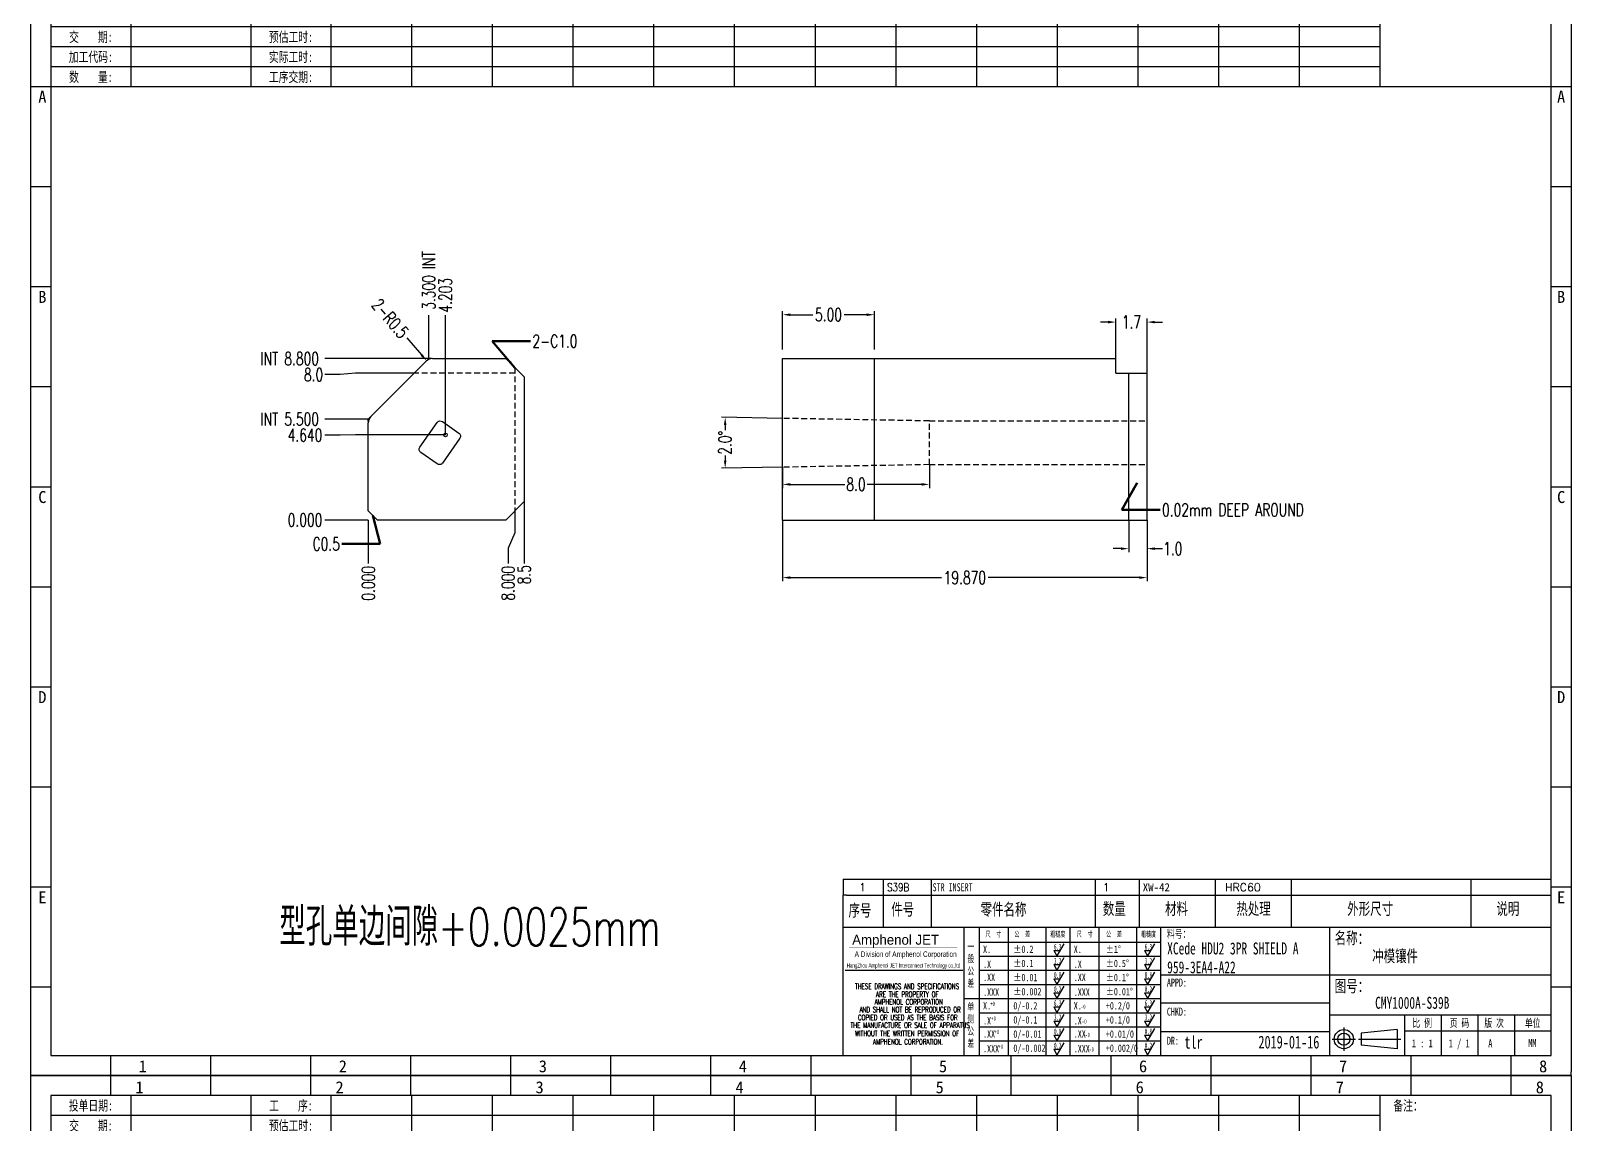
# Model space of a CAD drawing. Header units: millimetres. Extents: x -2852 to 5627, y -2271 to 1849.
# Drawn here: x -153.8 to -69.8, y -188.9 to -129.3 of the extents above; entities that cross this region are included whole.
import ezdxf
from ezdxf.enums import TextEntityAlignment as Align

# ---------------------------------------------------------------- set-up
doc = ezdxf.new("R2010")
doc.units = ezdxf.units.MM
doc.header["$PDSIZE"] = 3
doc.linetypes.add('DASHED2', pattern=[9.525, 6.35, -3.175])
for name, color, linetype in [('1', 7, 'Continuous'), ('11', 4, 'DASHED2'), ('41', 1, 'Continuous'), ('PUNCH', 1, 'Continuous')]:
    doc.layers.add(name, color=color, linetype=linetype)
doc.styles.add('CH', font='仿宋_GB2312_0.ttf')
doc.styles.add('jet01', font='simplex.shx', dxfattribs={"width": 0.7, "bigfont": 'hztxt.shx'})
doc.styles.add('jet02', font='simplex.shx', dxfattribs={"width": 0.7})
doc.styles.add('SIMPLEX', font='SIMPLEX')
doc.styles.get("Standard").update_dxf_attribs({"font": '仿宋_GB2312_0.ttf', "width": 0.7})
doc.styles.add('TEXTSTYLE_1', font='TRIUMB.TTF')
doc.styles.add('TEXTSTYLE_2', font='TRIUM.TTF')
doc.styles.add('tk', font='', dxfattribs={"width": 0.7})
doc.styles.add('tk 2', font='仿宋_GB2312_0.ttf', dxfattribs={"width": 0.65})
doc.styles.add('tk 4', font='simplex.shx', dxfattribs={"width": 0.65, "bigfont": 'bigfont.shx'})
doc.styles.get('tk').set_extended_font_data('NSimSun')
doc.dimstyles.new('jet02', dxfattribs={"dimtxt": 3.5, "dimasz": 2.1, "dimexe": 1, "dimexo": 0, "dimgap": 0.5, "dimtad": 0, "dimtoh": 1, "dimdec": 3, "dimzin": 9, "dimdsep": 46, "dimtxsty": 'jet02', "dimcen": 0, "dimclrt": 256, "dimazin": 2, "dimtfac": 1, "dimtdec": 3, "dimtofl": 0, "dimtmove": 0, "dimatfit": 1, "dimfxl": 0, "dimarcsym": 0})

# ---------------------------------------------------------------- blocks, each defined once
blk = doc.blocks.new('*D145')
at = {"layer": '41', "ltscale": 0.05}
for p, q in [((802.454, -2599.114), (802.454, -2597.023)), ((802.874, -2597.223), (804.107, -2597.223)), ((807.034, -2597.223), (805.801, -2597.223)), ((807.454, -2599.114), (807.454, -2597.023))]:
    blk.add_line(p, q, dxfattribs=at)
for points in [[(802.874, -2597.153), (802.874, -2597.293), (802.454, -2597.223)], [(807.034, -2597.153), (807.034, -2597.293), (807.454, -2597.223)]]:
    blk.add_solid(points, dxfattribs=at)
at = {"layer": 'Defpoints', "color": 0, "ltscale": 0.05}
for p in [(807.454, -2597.223), (802.454, -2599.114), (807.454, -2599.114)]:
    blk.add_point(p, dxfattribs=at)
at = {"layer": '41', "ltscale": 0.05, "insert": (804.954, -2597.223), "char_height": 0.7, "attachment_point": 5, "style": 'jet02'}
blk.add_mtext('5.00', dxfattribs=at)
blk = doc.blocks.new('A3-N')
at = {"layer": '1', "color": 1}
for p, q in [((0, 0), (0, 296.73)), ((0, 296.73), (420, 296.73)), ((21.82, 291.27), (21.82, 296.73)), ((49.09, 291.27), (49.09, 296.73)), ((76.36, 291.27), (76.36, 296.73)), ((103.64, 291.27), (103.64, 296.73)), ((103.64, 291.27), (103.64, 296.73)), ((103.64, 291.27), (103.64, 296.73)), ((130.91, 291.27), (130.91, 296.73)), ((158.18, 291.27), (158.18, 296.73)), ((185.45, 291.27), (185.45, 296.73)), ((212.73, 291.27), (212.73, 296.73)), ((240, 291.27), (240, 296.73)), ((267.27, 291.27), (267.27, 296.73)), ((294.55, 291.27), (294.55, 296.73)), ((321.82, 291.27), (321.82, 296.73)), ((349.09, 291.27), (349.09, 296.73)), ((376.36, 291.27), (376.36, 296.73)), ((403.64, 291.27), (403.64, 296.73)), ((420, 296.73), (420, 1)), ((5.45, 269.45), (0, 269.45)), ((420, 269.45), (414.55, 269.45)), ((5.45, 242.18), (0, 242.18)), ((420, 242.18), (414.55, 242.18)), ((5.45, 214.91), (0, 214.91)), ((420, 214.91), (414.55, 214.91)), ((5.45, 187.64), (0, 187.64)), ((420, 187.64), (414.55, 187.64)), ((5.45, 160.36), (0, 160.36)), ((420, 160.36), (414.55, 160.36)), ((5.45, 133.09), (0, 133.09)), ((420, 133.09), (414.55, 133.09)), ((5.45, 105.82), (0, 105.82)), ((420, 105.82), (414.55, 105.82)), ((5.45, 78.55), (0, 78.55)), ((420, 78.55), (414.55, 78.55)), ((5.45, 51.27), (0, 51.27)), ((420, 51.27), (414.55, 51.27)), ((222.45, 49.09), (221.45, 49.09)), ((221.45, 49.09), (221.45, 40.36)), ((222.45, 49.09), (414.55, 49.09)), ((232.36, 49.09), (232.36, 40.36)), ((245.45, 49.09), (245.45, 40.36)), ((290.18, 49.09), (290.18, 40.36)), ((302.18, 49.09), (302.18, 40.36)), ((322.91, 49.09), (322.91, 40.36)), ((343.64, 49.09), (343.64, 40.36)), ((392.73, 40.36), (392.73, 49.09)), ((258.55, 40.36), (258.55, 5.44)), ((266.45, 40.36), (266.45, 5.44)), ((276.78, 40.36), (276.78, 5.45)), ((291.18, 40.36), (291.18, 5.45)), ((301.51, 40.37), (301.51, 5.46)), ((308.01, 40.36), (308.01, 5.45)), ((354.09, 40.36), (354.09, 5.45)), ((308.01, 32.39), (258.55, 32.39)), ((308.01, 28.54), (258.55, 28.54)), ((414.55, 27.27), (308.01, 27.27)), ((5.45, 24), (0, 24)), ((308.01, 24.69), (258.55, 24.69)), ((420, 24), (414.55, 24)), ((308.01, 16.99), (258.55, 16.99)), ((354.09, 19.63), (308.01, 19.63)), ((308.01, 13.14), (258.55, 13.14)), ((414.55, 16.36), (354.09, 16.36)), ((374.55, 16.36), (374.55, 5.45)), ((384.55, 16.36), (384.55, 5.45)), ((394.55, 16.36), (394.55, 5.45)), ((404.55, 16.36), (404.55, 5.45)), ((308.01, 9.29), (258.55, 9.29)), ((308.01, 11.99), (354.09, 11.99)), ((372.51, 12.49), (362.69, 11.5)), ((362.69, 11.5), (362.69, 8.23)), ((372.51, 12.49), (372.51, 7.25)), ((414.55, 12), (374.55, 12)), ((21.82, 0), (21.82, 5.45)), ((49.09, 0), (49.09, 5.45)), ((76.36, 0), (76.36, 5.45)), ((103.64, 0), (103.64, 5.45)), ((130.91, 0), (130.91, 5.45)), ((158.18, 0), (158.18, 5.45)), ((185.45, 0), (185.45, 5.45)), ((212.73, 0), (212.73, 5.45)), ((240, 0), (240, 5.45)), ((267.27, 0), (267.27, 5.45)), ((294.55, 0), (294.55, 5.45)), ((321.82, 0), (321.82, 5.45)), ((349.09, 0), (349.09, 5.45)), ((372.51, 7.25), (362.69, 8.23)), ((376.36, 0), (376.36, 5.45)), ((403.64, 0), (403.64, 5.45)), ((1, 0), (0, 0)), ((420, 0), (1, 0)), ((420, 0), (420, 1))]:
    blk.add_line(p, q, dxfattribs=at)
at = {"layer": '1'}
for p, q in [((414.55, 278.18), (414.55, 284.73)), ((221.45, 40.36), (221.45, 5.45)), ((221.45, 40.36), (414.55, 40.36)), ((221.45, 40.36), (414.55, 40.36)), ((254.41, 40.36), (254.41, 5.45)), ((283.28, 40.36), (283.28, 5.45)), ((308.01, 36.24), (258.55, 36.24)), ((222.08, 28.67), (254.12, 28.67)), ((308.01, 20.84), (254.41, 20.84))]:
    blk.add_line(p, q, dxfattribs=at)
at = {"layer": '1', "color": 1, "ltscale": 0.05}
for p, q in [((278.93, 34.04), (279.79, 32.56)), ((278.93, 34.04), (280.65, 34.04)), ((281.68, 35.84), (279.79, 32.56)), ((303.66, 34.05), (304.52, 32.56)), ((303.66, 34.05), (305.38, 34.05)), ((306.41, 35.84), (304.52, 32.56)), ((278.93, 30.19), (279.79, 28.71)), ((278.93, 30.19), (280.65, 30.19)), ((281.68, 31.99), (279.79, 28.71)), ((303.66, 30.2), (305.38, 30.2)), ((303.66, 30.2), (304.52, 28.71)), ((306.41, 31.99), (304.52, 28.71)), ((278.93, 26.34), (279.79, 24.86)), ((278.93, 26.34), (280.65, 26.34)), ((281.68, 28.14), (279.79, 24.86)), ((303.66, 26.35), (304.52, 24.86)), ((303.66, 26.35), (305.38, 26.35)), ((306.41, 28.14), (304.52, 24.86)), ((278.93, 22.49), (280.65, 22.49)), ((278.93, 22.49), (279.79, 21.01)), ((281.68, 24.29), (279.79, 21.01)), ((303.66, 22.5), (305.38, 22.5)), ((303.66, 22.5), (304.52, 21.01)), ((306.41, 24.29), (304.52, 21.01)), ((278.93, 18.66), (279.79, 17.17)), ((278.93, 18.66), (280.65, 18.66)), ((281.68, 20.45), (279.79, 17.17)), ((303.66, 18.66), (304.52, 17.18)), ((303.66, 18.66), (305.38, 18.66)), ((306.41, 20.46), (304.52, 17.18)), ((278.93, 14.81), (280.65, 14.81)), ((278.93, 14.81), (279.79, 13.32)), ((281.68, 16.6), (279.79, 13.32)), ((281.68, 12.75), (279.79, 9.47)), ((303.66, 14.81), (305.38, 14.81)), ((303.66, 14.81), (304.52, 13.33)), ((306.41, 16.61), (304.52, 13.33)), ((306.41, 12.76), (304.52, 9.48)), ((278.93, 10.96), (279.79, 9.47)), ((278.93, 10.96), (280.65, 10.96)), ((281.68, 8.9), (279.79, 5.62)), ((303.66, 10.96), (304.52, 9.48)), ((303.66, 10.96), (305.38, 10.96)), ((306.41, 8.91), (304.52, 5.63)), ((278.93, 7.11), (279.79, 5.62)), ((278.93, 7.11), (280.65, 7.11)), ((303.66, 7.11), (305.38, 7.11)), ((303.66, 7.11), (304.52, 5.63))]:
    blk.add_line(p, q, dxfattribs=at)
at = {"layer": '1', "color": 1, "ltscale": 0.1}
for p, q in [((358.01, 13.02), (358.01, 6.71)), ((354.86, 9.87), (361.17, 9.87)), ((362.03, 9.87), (373.54, 9.87))]:
    blk.add_line(p, q, dxfattribs=at)
at = {"layer": '1'}
blk.add_lwpolyline([(221.45, 5.45), (414.55, 5.45), (414.55, 291.27), (5.45, 291.27), (5.45, 5.45), (414.55, 5.45)], dxfattribs=at)
at = {"layer": '1', "color": 7, "linetype": 'Continuous', "const_width": 0.123}
blk.add_lwpolyline([(223.11, 34.74), (252.6, 34.76)], dxfattribs=at)
at = {"layer": '1', "color": 1}
for radius in [2.62, 1.64]:
    blk.add_circle((358.01, 9.87), radius, dxfattribs=at)
at = {"layer": '41'}
for p, q in [((27.27, 291.27), (27.27, 269.45)), ((60, 291.27), (60, 269.45)), ((81.82, 291.27), (81.82, 269.45)), ((103.82, 291.27), (103.82, 269.45)), ((125.82, 291.27), (125.82, 269.45)), ((147.82, 291.27), (147.82, 269.45)), ((169.82, 291.27), (169.82, 269.45)), ((191.82, 291.27), (191.82, 269.45)), ((213.82, 291.27), (213.82, 269.45)), ((235.82, 291.27), (235.82, 269.45)), ((257.82, 291.27), (257.82, 269.45)), ((279.82, 291.27), (279.82, 269.45)), ((301.82, 291.27), (301.82, 269.45)), ((323.82, 291.27), (323.82, 269.45)), ((345.82, 291.27), (345.82, 269.45)), ((367.82, 291.27), (367.82, 269.45)), ((367.82, 285.82), (5.45, 285.82)), ((367.82, 280.36), (5.45, 280.36)), ((367.82, 274.91), (5.45, 274.91)), ((414.55, 269.45), (5.45, 269.45))]:
    blk.add_line(p, q, dxfattribs=at)
at = {"layer": '1', "color": 1}
for s, p in [('1', (29.64, 295.11)), ('2', (84.18, 295.11)), ('3', (138.73, 295.11)), ('4', (193.27, 295.11)), ('5', (247.82, 295.11)), ('6', (302.36, 295.11)), ('7', (356.91, 295.11)), ('8', (411.45, 295.11)), ('1', (30.53, 4.11)), ('2', (85.08, 4.11)), ('3', (139.62, 4.11)), ('4', (194.17, 4.11)), ('5', (248.72, 4.11)), ('6', (303.26, 4.11)), ('7', (357.81, 4.11)), ('8', (412.35, 4.11))]:
    blk.add_text(s, height=3.27, dxfattribs=at).set_placement(p, align=Align.TOP_CENTER)
at = {"layer": '1', "style": 'tk', "width": 0.7}
for s, p in [('投单日期:', (16.36, 288.55)), ('工    序:', (70.91, 288.55)), ('备注：', (375.51, 288.55)), ('交    期:', (16.36, 283.09)), ('预估工时:', (70.91, 283.09)), ('加工代码:', (16.36, 277.64)), ('实际工时:', (70.91, 277.64)), ('数    量:', (16.36, 272.18)), ('工序交期:', (70.91, 272.18))]:
    blk.add_text(s, height=2.727, dxfattribs=at).set_placement(p, align=Align.MIDDLE)
at = {"layer": '1', "color": 1}
for s, p in [('A', (2.04, 268.36)), ('B', (2.04, 213.82)), ('C', (2.04, 159.27)), ('D', (2.04, 104.73)), ('E', (2.04, 50.18))]:
    blk.add_text(s, height=3.27, dxfattribs=at).set_placement(p, align=Align.TOP_LEFT)
for s, p in [('A', (418.37, 268.36)), ('B', (418.37, 213.82)), ('C', (418.37, 159.27)), ('D', (418.37, 104.73)), ('E', (418.37, 50.18))]:
    blk.add_text(s, height=3.27, dxfattribs=at).set_placement(p, align=Align.TOP_RIGHT)
at = {"layer": '1', "color": 1, "style": 'tk 2', "width": 0.7}
for s, height, p in [('序号', 3.273, (222.96, 43.34)), ('件号', 3.273, (234.62, 43.61)), ('零件名称', 3.273, (258.97, 43.61)), ('数量', 3.273, (292.3, 43.78)), ('材料', 3.273, (309.27, 43.78)), ('热处理', 3.273, (328.71, 43.78)), ('外形尺寸', 3.273, (358.94, 43.78)), ('说明', 3.273, (399.61, 43.78)), ('料号：', 2.182, (309.77, 37.46)), ('名称：', 3.273, (355.52, 35.79)), ('图号：', 3.273, (355.52, 22.7)), ('比 例', 2.182, (376.69, 13.18)), ('页 码', 2.182, (386.85, 13.18)), ('版 次', 2.182, (396.31, 13.18)), ('单位', 2.182, (407.35, 13.18))]:
    blk.add_text(s, height=height, dxfattribs=at).set_placement(p)
at = {"layer": '1', "color": 7, "linetype": 'Continuous', "style": 'TEXTSTYLE_1'}
blk.add_text('Amphenol JET', height=2.7, dxfattribs=at).set_placement((223.96, 35.61))
at = {"layer": '1', "color": 7, "linetype": 'Continuous'}
for s, height, style, width, p in [('A Division of Amphenol Corporation', 1.5, 'TEXTSTYLE_2', 0.7, (224.64, 32.29)), ('HangZhou Amphenol JET Interconnect Technology co.,ltd ', 1.2, 'TEXTSTYLE_2', 0.6, (222.47, 29.36)), ('THESE DRAWINGS AND SPECIFICATIONS', 1.5, 'tk 4', 0.6, (224.73, 23.52)), ('ARE THE PROPERTY OF', 1.5, 'tk 4', 0.6, (230.45, 21.35)), ('AND SHALL NOT BE REPRODUCED OR', 1.5, 'tk 4', 0.6, (225.95, 17.17)), ('AMPHENOL CORPORATION', 1.5, 'tk 4', 0.6, (230.04, 19.27)), ('THE MANUFACTURE OR SALE OF APPARATUS', 1.5, 'tk 4', 0.6, (223.5, 12.92)), ('COPIED OR USED AS THE BASIS FOR', 1.5, 'tk 4', 0.6, (225.54, 15.02)), ('WITHOUT THE WRITTEN PERMISSION OF', 1.5, 'tk 4', 0.6, (224.73, 10.67)), ('AMPHENOL CORPORATION.', 1.5, 'tk 4', 0.6, (229.63, 8.4))]:
    blk.add_text(s, height=height, dxfattribs=dict(at, style=style, width=width)).set_placement(p)
at = {"layer": '1', "color": 1, "style": 'tk 2', "width": 0.7}
for s, p in [('X.', (259.64, 34.37)), ('%%P0.2', (267.9, 34.37)), ('X.', (284.37, 34.37)), ('%%P1%%D', (293.12, 34.37)), ('.X', (259.64, 30.28)), ('%%P0.1', (267.9, 30.52)), ('.X', (284.37, 30.28)), ('%%P0.5%%D', (293.12, 30.52)), ('.XX', (259.64, 26.71)), ('%%P0.01', (267.9, 26.67)), ('.XX', (284.37, 26.71)), ('%%P0.1%%D', (293.12, 26.67)), ('.XXX', (259.64, 22.68)), ('%%P0.002', (267.9, 22.82)), ('.XXX', (284.37, 22.68)), ('%%P0.01%%D', (293.12, 22.82)), ('X.', (259.64, 18.97)), ('0/-0.2', (267.9, 18.97)), ('X.', (284.37, 18.97)), ('+0.2/0', (293.12, 18.97)), ('.X', (259.64, 14.88)), ('0/-0.1', (267.9, 15.12)), ('.X', (284.37, 14.88)), ('+0.1/0', (293.12, 15.12)), ('.XX', (259.64, 11.31)), ('0/-0.01', (267.9, 11.27)), ('0/-0.002', (267.9, 7.42)), ('.XX', (284.37, 11.31)), ('+0.01/0', (293.12, 11.27)), ('+0.002/0', (293.12, 7.42)), ('.XXX', (259.64, 7.28)), ('.XXX', (284.37, 7.28))]:
    blk.add_text(s, height=2, dxfattribs=at).set_placement(p, align=Align.MIDDLE_LEFT)
at = {"layer": '1', "color": 1, "ltscale": 0.05, "style": 'tk 2', "width": 0.5}
for s, p in [('6.3', (279.01, 34.26)), ('6.3', (303.74, 34.27)), ('3.2', (279.01, 30.41)), ('3.2', (303.74, 30.42)), ('0.8', (279.01, 26.56)), ('0.8', (303.74, 26.57)), ('0.2', (279.01, 22.71)), ('0.2', (303.74, 22.72)), ('6.3', (279.01, 18.87)), ('6.3', (303.74, 18.88)), ('3.2', (279.01, 15.02)), ('0.8', (279.01, 11.17)), ('3.2', (303.74, 15.03)), ('0.8', (303.74, 11.18)), ('0.2', (279.01, 7.32)), ('0.2', (303.74, 7.33))]:
    blk.add_text(s, height=1.6, dxfattribs=at).set_placement(p)
at = {"layer": '1', "style": 'tk 2', "width": 0.7}
for s, p in [('APPD:', (309.77, 24.21)), ('CHKD:', (309.77, 16.27)), ('DR:', (309.77, 8.35))]:
    blk.add_text(s, height=2.182, dxfattribs=at).set_placement(p)
at = {"layer": '1', "color": 7, "style": 'tk 2', "width": 0.7}
blk.add_text('MM', height=2.182, dxfattribs=at).set_placement((408.31, 7.75))
at = {"layer": '1', "color": 1, "ltscale": 0.05, "char_height": 1.5, "width": 6.3627, "attachment_point": 1, "style": 'tk 2'}
for s, insert in [('尺  寸', (260.31, 39.25)), ('公  差', (268.17, 39.25)), ('粗糙度', (277.98, 39.25)), ('尺  寸', (285.2, 39.25)), ('公  差', (293.18, 39.25)), ('粗糙度', (302.71, 39.26))]:
    blk.add_mtext(s, dxfattribs=dict(at, insert=insert))
at = {"layer": '1', "ltscale": 0.05, "char_height": 2, "width": 2.5195, "attachment_point": 1, "style": 'tk 2'}
for s, insert in [('一般公差', (255.39, 36.11)), ('单侧公差', (255.39, 19.71))]:
    blk.add_mtext(s, dxfattribs=dict(at, insert=insert))
at = {"layer": '1', "color": 1, "ltscale": 0.05, "char_height": 1.2, "width": 5.1396, "attachment_point": 1, "line_spacing_factor": 0.8, "style": 'tk 2'}
for s, insert in [('+0', (261.58, 20.13)), ('-0', (286.31, 19.33)), ('+0', (261.88, 16.09)), ('-0', (286.61, 15.29)), ('+0', (262.79, 12.45)), ('+0', (263.87, 8.44)), ('-0', (287.51, 11.65)), ('-0', (288.59, 7.64))]:
    blk.add_mtext(s, dxfattribs=dict(at, insert=insert))
at = {"layer": '1', "style": 'tk 2', "width": 0.7}
for tag, p in [('PATR-NO1', (309.84, 32.96)), ('TITLE', (365.74, 30.9)), ('PATR-NO2', (309.84, 27.81)), ('DWG-NO:', (366.54, 18.14))]:
    blk.add_attdef(tag, p, '', height=3.27, dxfattribs=at)
at = {"layer": '1', "color": 1, "style": 'tk 2', "width": 0.7}
for tag, p in [('DRAW', (314.55, 7.27)), ('DATE', (334.72, 7.32))]:
    blk.add_attdef(tag, p, '', height=3.49, dxfattribs=at)
at = {"layer": '1', "style": 'tk 2', "width": 0.7}
for tag, p in [('SCALE', (376.55, 8.73)), ('SHEET', (386.6, 8.72)), ('REV', (397.38, 8.73))]:
    blk.add_attdef(tag, text='', height=2.18, dxfattribs=at).set_placement(p, align=Align.MIDDLE_LEFT)
blk = doc.blocks.new('FB3')
at = {"layer": '1', "color": 1}
for p, q in [((0, 4.36), (193.09, 4.36)), ((0, 4.36), (0, 0)), ((10.91, 4.36), (10.91, 0)), ((24, 4.36), (24, 0)), ((68.73, 4.36), (68.73, 0)), ((80.73, 4.36), (80.73, 0)), ((101.45, 4.36), (101.45, 0)), ((122.18, 4.36), (122.18, 0)), ((171.27, 0), (171.27, 4.36))]:
    blk.add_line(p, q, dxfattribs=at)
at = {"layer": '1'}
for tag, style, p in [('ITEM', 'SIMPLEX', (4.36, 2.18)), ('PARTNO', 'SIMPLEX', (12, 2.18)), ('QTY', 'SIMPLEX', (74.18, 2.18)), ('MATL', 'CH', (81.72, 2.18)), ('FINISH', 'SIMPLEX', (104.17, 2.18)), ('SPEC', 'SIMPLEX', (130.91, 2.18)), ('REMARK', 'SIMPLEX', (174.06, 2.18))]:
    blk.add_attdef(tag, text='', height=2.18, dxfattribs=dict(at, style=style)).set_placement(p, align=Align.MIDDLE_LEFT)
at = {"layer": '1', "style": 'tk', "width": 0.7}
blk.add_attdef('DIE', text='', height=2.18, dxfattribs=at).set_placement((24.43, 2.18), align=Align.MIDDLE_LEFT)
blk = doc.blocks.new('*D3573')
at = {"layer": '41', "ltscale": 0.05}
blk.add_line((779.858, -2608.414), (777.488, -2608.414), dxfattribs=at)
at = {"layer": 'Defpoints', "color": 0, "ltscale": 0.05}
for p in [(777.488, -2608.414), (779.858, -2608.414), (779.858, -2608.414)]:
    blk.add_point(p, dxfattribs=at)
at = {"layer": '41', "ltscale": 0.05, "insert": (776.408, -2608.414), "char_height": 0.7, "attachment_point": 5, "style": 'jet02'}
blk.add_mtext('0.000', dxfattribs=at)
blk = doc.blocks.new('*D3574')
at = {"layer": '41', "ltscale": 0.05}
for p, q in [((778.328, -2603.789), (777.488, -2603.789)), ((779.168, -2603.774), (778.328, -2603.789)), ((784.062, -2603.774), (779.168, -2603.774))]:
    blk.add_line(p, q, dxfattribs=at)
at = {"layer": 'Defpoints', "color": 0, "ltscale": 0.05}
for p in [(777.488, -2603.789), (784.062, -2603.774), (779.858, -2608.414)]:
    blk.add_point(p, dxfattribs=at)
at = {"layer": '41', "ltscale": 0.05, "insert": (776.408, -2603.789), "char_height": 0.7, "attachment_point": 5, "style": 'jet02'}
blk.add_mtext('4.640', dxfattribs=at)
blk = doc.blocks.new('*D3575')
at = {"layer": '41', "ltscale": 0.05}
blk.add_line((779.858, -2602.914), (777.488, -2602.914), dxfattribs=at)
at = {"layer": 'Defpoints', "color": 0, "ltscale": 0.05}
for p in [(777.488, -2602.914), (779.858, -2602.914), (779.858, -2608.414)]:
    blk.add_point(p, dxfattribs=at)
at = {"layer": '41', "ltscale": 0.05, "insert": (775.404, -2602.914), "char_height": 0.7, "attachment_point": 5, "style": 'jet02'}
blk.add_mtext('{\\C1; INT }5.500', dxfattribs=at)
blk = doc.blocks.new('*D3576')
at = {"layer": '41', "ltscale": 0.05}
for p, q in [((778.328, -2600.489), (777.488, -2600.489)), ((779.168, -2600.414), (778.328, -2600.489)), ((782.358, -2600.414), (779.168, -2600.414))]:
    blk.add_line(p, q, dxfattribs=at)
at = {"layer": 'Defpoints', "color": 0, "ltscale": 0.05}
for p in [(777.488, -2600.489), (782.358, -2600.414), (779.858, -2608.414)]:
    blk.add_point(p, dxfattribs=at)
at = {"layer": '41', "ltscale": 0.05, "insert": (776.874, -2600.489), "char_height": 0.7, "attachment_point": 5, "style": 'jet02'}
blk.add_mtext('8.0', dxfattribs=at)
blk = doc.blocks.new('*D3577')
at = {"layer": '41', "ltscale": 0.05}
blk.add_line((783.158, -2599.614), (777.488, -2599.614), dxfattribs=at)
at = {"layer": 'Defpoints', "color": 0, "ltscale": 0.05}
for p in [(777.488, -2599.614), (783.158, -2599.614), (779.858, -2608.414)]:
    blk.add_point(p, dxfattribs=at)
at = {"layer": '41', "ltscale": 0.05, "insert": (775.404, -2599.614), "char_height": 0.7, "attachment_point": 5, "style": 'jet02'}
blk.add_mtext('{\\C1; INT }8.800', dxfattribs=at)
blk = doc.blocks.new('*D3578')
at = {"layer": '41', "ltscale": 0.05}
blk.add_line((779.858, -2608.414), (779.858, -2610.784), dxfattribs=at)
at = {"layer": 'Defpoints', "color": 0, "ltscale": 0.05}
for p in [(779.858, -2608.414), (779.858, -2608.414), (779.858, -2610.784)]:
    blk.add_point(p, dxfattribs=at)
at = {"layer": '41', "ltscale": 0.05, "insert": (779.858, -2611.864), "char_height": 0.7, "attachment_point": 5, "rotation": 90, "style": 'jet02'}
blk.add_mtext('0.000', dxfattribs=at)
blk = doc.blocks.new('*D3579')
at = {"layer": '41', "ltscale": 0.05}
for p, q in [((787.858, -2607.914), (787.858, -2609.104)), ((787.858, -2609.104), (787.483, -2609.944)), ((787.483, -2609.944), (787.483, -2610.784))]:
    blk.add_line(p, q, dxfattribs=at)
at = {"layer": 'Defpoints', "color": 0, "ltscale": 0.05}
for p in [(787.858, -2607.914), (779.858, -2608.414), (787.483, -2610.784)]:
    blk.add_point(p, dxfattribs=at)
at = {"layer": '41', "ltscale": 0.05, "insert": (787.483, -2611.864), "char_height": 0.7, "attachment_point": 5, "rotation": 90, "style": 'jet02'}
blk.add_mtext('8.000', dxfattribs=at)
blk = doc.blocks.new('*D3580')
at = {"layer": '41', "ltscale": 0.05}
blk.add_line((788.358, -2607.414), (788.358, -2610.784), dxfattribs=at)
at = {"layer": 'Defpoints', "color": 0, "ltscale": 0.05}
for p in [(788.358, -2607.414), (779.858, -2608.414), (788.358, -2610.784)]:
    blk.add_point(p, dxfattribs=at)
at = {"layer": '41', "ltscale": 0.05, "insert": (788.358, -2611.397), "char_height": 0.7, "attachment_point": 5, "rotation": 90, "style": 'jet02'}
blk.add_mtext('8.5', dxfattribs=at)
blk = doc.blocks.new('*D3581')
at = {"layer": '41', "ltscale": 0.05}
blk.add_line((783.158, -2599.614), (783.158, -2597.243), dxfattribs=at)
at = {"layer": 'Defpoints', "color": 0, "ltscale": 0.05}
for p in [(783.158, -2597.243), (783.158, -2599.614), (779.858, -2608.414)]:
    blk.add_point(p, dxfattribs=at)
at = {"layer": '41', "ltscale": 0.05, "insert": (783.158, -2595.358), "char_height": 0.7, "attachment_point": 5, "rotation": 90, "style": 'jet02'}
blk.add_mtext('3.300{\\C1; INT }', dxfattribs=at)
blk = doc.blocks.new('*D3582')
at = {"layer": '41', "ltscale": 0.05}
blk.add_line((784.062, -2603.774), (784.062, -2597.243), dxfattribs=at)
at = {"layer": 'Defpoints', "color": 0, "ltscale": 0.05}
for p in [(784.062, -2597.243), (784.062, -2603.774), (779.858, -2608.414)]:
    blk.add_point(p, dxfattribs=at)
at = {"layer": '41', "ltscale": 0.05, "insert": (784.062, -2596.163), "char_height": 0.7, "attachment_point": 5, "rotation": 90, "style": 'jet02'}
blk.add_mtext('4.203', dxfattribs=at)
blk = doc.blocks.new('*D3583')
at = {"layer": '41', "ltscale": 0.05}
blk.add_line((781.96, -2598.483), (782.765, -2599.417), dxfattribs=at)
blk.add_solid([(782.818, -2599.371), (782.712, -2599.462), (783.039, -2599.735)], dxfattribs=at)
at = {"layer": 'Defpoints', "color": 0, "ltscale": 0.05}
for p in [(783.039, -2599.735), (783.365, -2600.114)]:
    blk.add_point(p, dxfattribs=at)
at = {"layer": '41', "ltscale": 0.05, "insert": (781.05, -2597.427), "char_height": 0.7, "attachment_point": 5, "rotation": 310.753, "style": 'jet02'}
blk.add_mtext('2-R0.5', dxfattribs=at)
blk = doc.blocks.new('*D3584')
at = {"layer": '41', "ltscale": 0.05}
for p, q in [((802.454, -2605.535), (802.454, -2606.672)), ((810.454, -2605.395), (810.454, -2606.672)), ((802.874, -2606.472), (805.841, -2606.472)), ((810.034, -2606.472), (807.067, -2606.472))]:
    blk.add_line(p, q, dxfattribs=at)
for points in [[(802.874, -2606.402), (802.874, -2606.542), (802.454, -2606.472)], [(810.034, -2606.402), (810.034, -2606.542), (810.454, -2606.472)]]:
    blk.add_solid(points, dxfattribs=at)
at = {"layer": 'Defpoints', "color": 0, "ltscale": 0.05}
for p in [(802.454, -2605.535), (810.454, -2605.395), (810.454, -2606.472)]:
    blk.add_point(p, dxfattribs=at)
at = {"layer": '41', "ltscale": 0.05, "insert": (806.454, -2606.472), "char_height": 0.7, "attachment_point": 5, "style": 'jet02'}
blk.add_mtext('8.0', dxfattribs=at)
blk = doc.blocks.new('*D3585')
at = {"layer": '41', "ltscale": 0.05}
for p, q in [((802.454, -2602.873), (799.123, -2602.815)), ((802.454, -2605.535), (799.123, -2605.593))]:
    blk.add_line(p, q, dxfattribs=at)
for start, end in [(179.30311, 179.49841), (180.50159, 180.69689)]:
    blk.add_arc((878.702, -2604.204), 79.39, start, end, dxfattribs=at)
for points in [[(799.247, -2603.237), (799.387, -2603.24), (799.323, -2602.819)], [(799.387, -2605.169), (799.247, -2605.171), (799.323, -2605.59)]]:
    blk.add_solid(points, dxfattribs=at)
at = {"layer": 'Defpoints', "color": 0, "ltscale": 0.05}
for p in [(802.454, -2602.873), (810.454, -2603.013), (799.312, -2603.742), (802.454, -2605.535), (810.454, -2605.395)]:
    blk.add_point(p, dxfattribs=at)
at = {"layer": '41', "ltscale": 0.05, "insert": (799.311, -2604.204), "char_height": 0.7, "attachment_point": 5, "rotation": 90, "style": 'jet02'}
blk.add_mtext('2.0°', dxfattribs=at)
blk = doc.blocks.new('*D3586')
at = {"layer": '41', "ltscale": 0.05}
for p, q in [((802.454, -2608.414), (802.454, -2611.753)), ((822.324, -2608.414), (822.324, -2611.753)), ((802.874, -2611.553), (811.122, -2611.553)), ((821.904, -2611.553), (813.656, -2611.553))]:
    blk.add_line(p, q, dxfattribs=at)
for points in [[(802.874, -2611.483), (802.874, -2611.623), (802.454, -2611.553)], [(821.904, -2611.483), (821.904, -2611.623), (822.324, -2611.553)]]:
    blk.add_solid(points, dxfattribs=at)
at = {"layer": 'Defpoints', "color": 0, "ltscale": 0.05}
for p in [(802.454, -2608.414), (822.324, -2608.414), (822.324, -2611.553)]:
    blk.add_point(p, dxfattribs=at)
at = {"layer": '41', "ltscale": 0.05, "insert": (812.389, -2611.553), "char_height": 0.7, "attachment_point": 5, "style": 'jet02'}
blk.add_mtext('19.870', dxfattribs=at)
blk = doc.blocks.new('*D3587')
at = {"layer": '41', "ltscale": 0.05}
for p, q in [((820.204, -2597.624), (819.784, -2597.624)), ((820.624, -2599.614), (820.624, -2597.424)), ((822.324, -2600.414), (822.324, -2597.424)), ((822.744, -2597.624), (823.164, -2597.624))]:
    blk.add_line(p, q, dxfattribs=at)
for points in [[(820.204, -2597.554), (820.204, -2597.694), (820.624, -2597.624)], [(822.744, -2597.554), (822.744, -2597.694), (822.324, -2597.624)]]:
    blk.add_solid(points, dxfattribs=at)
at = {"layer": 'Defpoints', "color": 0, "ltscale": 0.05}
for p in [(822.324, -2597.624), (820.624, -2599.614), (822.324, -2600.414)]:
    blk.add_point(p, dxfattribs=at)
at = {"layer": '41', "ltscale": 0.05, "insert": (821.474, -2597.624), "char_height": 0.7, "attachment_point": 5, "style": 'jet02'}
blk.add_mtext('1.7', dxfattribs=at)
blk = doc.blocks.new('*D3588')
at = {"layer": '41', "ltscale": 0.05}
for p, q in [((821.324, -2608.414), (821.324, -2610.175)), ((822.324, -2608.414), (822.324, -2610.175)), ((820.904, -2609.975), (820.484, -2609.975)), ((822.744, -2609.975), (823.164, -2609.975))]:
    blk.add_line(p, q, dxfattribs=at)
for points in [[(820.904, -2609.905), (820.904, -2610.045), (821.324, -2609.975)], [(822.744, -2609.905), (822.744, -2610.045), (822.324, -2609.975)]]:
    blk.add_solid(points, dxfattribs=at)
at = {"layer": 'Defpoints', "color": 0, "ltscale": 0.05}
for p in [(821.324, -2608.414), (822.324, -2608.414), (822.324, -2609.975)]:
    blk.add_point(p, dxfattribs=at)
at = {"layer": '41', "ltscale": 0.05, "insert": (823.731, -2609.975), "char_height": 0.7, "attachment_point": 5, "style": 'jet02'}
blk.add_mtext('1.0', dxfattribs=at)

msp = doc.modelspace()

# ---------------------------------------------------------------- linework, layer by layer
at = {"layer": '1', "ltscale": 0.05}
for p, q in [((-135.2031, -150.3373), (-132.196, -147.3302)), ((-131.8424, -147.1838), (-127.8496, -147.1838)), ((-127.8496, -147.1838), (-126.8496, -148.1838)), ((-112.7538, -147.1838), (-94.5838, -147.1838)), ((-112.7538, -155.9838), (-112.7538, -147.1838)), ((-107.7538, -155.9838), (-107.7538, -147.1838)), ((-94.5838, -147.9838), (-94.5838, -147.1838)), ((-126.8496, -148.1838), (-126.8496, -154.9838)), ((-94.5838, -147.9838), (-92.8838, -147.9838)), ((-92.8838, -155.9838), (-92.8838, -147.9838)), ((-135.3496, -155.4838), (-135.3496, -150.6909)), ((-126.8496, -154.9838), (-127.8496, -155.9838)), ((-134.8496, -155.9838), (-135.3496, -155.4838)), ((-127.8496, -155.9838), (-134.8496, -155.9838)), ((-112.7538, -155.9838), (-92.8838, -155.9838))]:
    msp.add_line(p, q, dxfattribs=at)
at = {"layer": '1', "color": 3, "ltscale": 0.05}
msp.add_line((-93.8838, -155.9838), (-93.8838, -147.9838), dxfattribs=at)
at = {"layer": '1', "ltscale": 0.05}
for centre, start, end in [((-131.8424, -147.6838), 90, 135), ((-134.8496, -150.6909), 135, 180)]:
    msp.add_arc(centre, 0.5, start, end, dxfattribs=at)
at = {"layer": '11', "ltscale": 0.05}
for p, q in [((-127.3496, -147.6838), (-127.3496, -155.4838)), ((-104.7538, -150.5831), (-112.7538, -150.4434)), ((-104.7538, -150.5831), (-92.8838, -150.5831)), ((-104.7538, -152.9656), (-104.7538, -150.5831)), ((-104.7538, -152.9656), (-112.7538, -153.1052)), ((-104.7538, -152.9656), (-92.8838, -152.9656))]:
    msp.add_line(p, q, dxfattribs=at)
at = {"layer": '11', "color": 2, "ltscale": 0.05}
msp.add_line((-127.3496, -147.9838), (-132.8496, -147.9838), dxfattribs=at)
at = {"layer": '41', "ltscale": 0.05}
for p, q in [((-132.1472, -147.2814), (-132.0496, -147.1838)), ((-131.9115, -147.1838), (-132.0496, -147.1838)), ((-135.2519, -150.3861), (-135.3496, -150.4838)), ((-135.3496, -150.6218), (-135.3496, -150.4838))]:
    msp.add_line(p, q, dxfattribs=at)
at = {"layer": 'PUNCH', "ltscale": 0.05}
msp.add_lwpolyline([(-130.3597, -151.5287), (-131.3061, -152.8803, -0.4142136), (-131.5847, -152.9294), (-132.4857, -152.2985, -0.4142136), (-132.5348, -152.0199), (-131.5884, -150.6683, -0.4142136), (-131.3099, -150.6192), (-130.4088, -151.2502, -0.4142136)], format="xyb", close=True, dxfattribs=at)
msp.add_circle((-131.1461, -151.3443), 0.1, dxfattribs=at)

# ---------------------------------------------------------------- block references
at = {"layer": '1', "ltscale": 0.05, "xscale": 0.2000000000000455, "yscale": 0.2000000000000455, "zscale": 0.2000000000000455}
for p, values in [((-153.7532, -186.2581), {'DWG-NO:': 'CMY1000A-S39B', 'TITLE': '冲模镶件', 'REV': 'A', 'SHEET': '1 / 1', 'DRAW': 'tlr', 'DATE': '2019-01-16', 'PATR-NO1': 'XCede HDU2 3PR SHIELD A', 'PATR-NO2': '959-3EA4-A22', 'SCALE': '1 : 1'}), ((-153.7532, -245.6035), {'DWG-NO:': 'CMY1000A-D39A', 'TITLE': '冲模镶件', 'REV': 'A', 'SHEET': '1 / 1', 'DRAW': 'tlr', 'DATE': '2019-01-16', 'PATR-NO1': 'XCede HDU2 3PR SHIELD A', 'PATR-NO2': '959-3EA4-A22', 'SCALE': '1 : 1'})]:
    msp.add_blockref('A3-N', p, dxfattribs=at).add_auto_attribs(values)
at = {"layer": '1', "ltscale": 0.05}
ref = msp.add_blockref('FB3', (-109.4623, -176.4399), dxfattribs=dict(at, xscale=0.2000000000000455, yscale=0.2000000000000455, zscale=0.2000000000000455))
ref.add_attrib('PARTNO', 'S39B', dxfattribs={"height": 0.43636, "style": 'SIMPLEX', "width": 0.8}).set_placement((-107.0623, -176.0035), align=Align.MIDDLE_LEFT)
ref.add_attrib('ITEM', '1', dxfattribs={"height": 0.4364, "style": 'SIMPLEX'}).set_placement((-108.5896, -176.0035), align=Align.MIDDLE_LEFT)
ref.add_attrib('DIE', 'STR INSERT', dxfattribs={"height": 0.43636, "style": 'tk', "width": 0.7}).set_placement((-104.5763, -176.0035), align=Align.MIDDLE_LEFT)
ref.add_attrib('QTY', '1', dxfattribs={"height": 0.4364, "style": 'SIMPLEX'}).set_placement((-95.3024, -176.0035), align=Align.MIDDLE_LEFT)
ref.add_attrib('MATL', 'XW-42', dxfattribs={"height": 0.43636, "style": 'CH'}).set_placement((-93.1191, -176.0035), align=Align.MIDDLE_LEFT)
ref.add_attrib('FINISH', 'HRC60', dxfattribs={"height": 0.43636, "style": 'SIMPLEX'}).set_placement((-88.6278, -176.0035), align=Align.MIDDLE_LEFT)

# ---------------------------------------------------------------- texts
at = {"layer": '1', "ltscale": 0.05, "style": 'jet01', "width": 0.7}
msp.add_text('型孔单边间隙+0.0025mm', height=2.064003, dxfattribs=at).set_placement((-140.2039, -179.1891))
at = {"layer": '41', "ltscale": 0.05, "char_height": 0.7, "style": 'jet02'}
for s, insert, attachment_point in [('2-C1.0', (-126.3989, -146.2351), 4), ('0.02mm DEEP AROUND', (-92.0643, -155.4317), 4), ('C0.5', (-136.8976, -157.289), 6)]:
    msp.add_mtext(s, dxfattribs=dict(at, insert=insert, attachment_point=attachment_point))

# ---------------------------------------------------------------- dimensions: what is measured, and where the dimension line sits
at = {"layer": '41', "ltscale": 0.05}
for feature_location, offset, dtype, text, picture, middle in [((-132.0496, -147.1838), (0, 2.3705), 1, '<>{\\C1; INT }', '*D3581', (-132.0496, -142.9282)), ((-132.0496, -147.1838), (-5.6705, 0), 0, '{\\C1; INT }<>', '*D3577', (-139.8034, -147.1838)), ((-135.3496, -150.4838), (-2.3705, 0), 0, '{\\C1; INT }<>', '*D3575', (-139.8034, -150.4838))]:
    dim = msp.add_ordinate_dim(feature_location=feature_location, offset=offset, dtype=dtype, origin=(-135.3496, -155.9838), text=text, dimstyle='jet02', override={"dimscale": 0.2, "dimtoh": 0, "dimzin": 1, "dimclrd": 256, "dimclre": 256, "dimadec": 3, "dimazin": 0, "dimatfit": 3, "dimlwd": 65535, "dimlwe": 65535}, dxfattribs=at)
    dim.commit()
    dim.dimension.update_dxf_attribs({"geometry": picture, "text_midpoint": middle, "insert": (-915.2077, 2452.4298)})
for feature_location, offset, dtype, origin, override, picture, middle, set_off in [((-131.14615, -151.34426), (0, 6.53104), 1, (-135.34955, -155.98377), {"dimscale": 0.2, "dimtoh": 0, "dimzin": 1, "dimclrd": 256, "dimclre": 256, "dimadec": 3, "dimazin": 0, "dimatfit": 3, "dimlwd": 65535, "dimlwe": 65535}, '*D3582', (-131.14615, -143.73323), (-915.2077, 2452.42982)), ((-132.8496, -147.9838), (-4.8705, -0.075), 0, (-135.3496, -155.9838), {"dimscale": 0.2, "dimtoh": 0, "dimdec": 1, "dimzin": 1, "dimclrd": 256, "dimclre": 256, "dimadec": 1, "dimazin": 0, "dimatfit": 3, "dimlwd": 65535, "dimlwe": 65535}, '*D3576', (-138.3334, -148.0588), (-915.2077, 2452.4298)), ((-131.14615, -151.34426), (-6.57395, -0.0145), 0, (-135.34955, -155.98377), {"dimscale": 0.2, "dimtoh": 0, "dimzin": 1, "dimclrd": 256, "dimclre": 256, "dimadec": 3, "dimazin": 0, "dimatfit": 3, "dimlwd": 65535, "dimlwe": 65535}, '*D3574', (-138.8001, -151.35877), (-915.2077, 2452.42982)), ((-126.8496, -154.9838), (0, -3.3705), 1, (-135.3496, -155.9838), {"dimscale": 0.2, "dimtoh": 0, "dimdec": 1, "dimzin": 1, "dimclrd": 256, "dimclre": 256, "dimadec": 1, "dimazin": 0, "dimatfit": 3, "dimlwd": 65535, "dimlwe": 65535}, '*D3580', (-126.8496, -158.9676), (-915.2077, 2452.4298)), ((-135.3495544625, -155.9837671583), (-2.3705419744, 0), 0, (-135.3495544625, -155.9837671583), {"dimscale": 0.2, "dimtoh": 0, "dimzin": 1, "dimclrd": 256, "dimclre": 256, "dimadec": 3, "dimazin": 0, "dimatfit": 3, "dimlwd": 65535, "dimlwe": 65535}, '*D3573', (-138.8000964369, -155.9837671583), (-915.2077048823, 2452.4298167741)), ((-135.3495544625, -155.9837671583), (0, -2.3705419644), 1, (-135.3495544625, -155.9837671583), {"dimscale": 0.2, "dimtoh": 0, "dimzin": 1, "dimclrd": 256, "dimclre": 256, "dimadec": 3, "dimazin": 0, "dimatfit": 3, "dimlwd": 65535, "dimlwe": 65535}, '*D3578', (-135.3495544625, -159.4343091227), (-915.2077048823, 2452.4298167741)), ((-127.3496, -155.4838), (-0.375, -2.8705), 1, (-135.3496, -155.9838), {"dimscale": 0.2, "dimtoh": 0, "dimzin": 1, "dimclrd": 256, "dimclre": 256, "dimadec": 3, "dimazin": 0, "dimatfit": 3, "dimlwd": 65535, "dimlwe": 65535}, '*D3579', (-127.7246, -159.4343), (-915.2077, 2452.4298))]:
    dim = msp.add_ordinate_dim(feature_location=feature_location, offset=offset, dtype=dtype, origin=origin, dimstyle='jet02', override=override, dxfattribs=at)
    dim.commit()
    dim.dimension.update_dxf_attribs({"geometry": picture, "text_midpoint": middle, "insert": set_off})
dim = msp.add_radius_dim(center=(-131.8424, -147.6838), mpoint=(-132.1688, -147.305), text='2-<>', dimstyle='jet02', override={"dimscale": 0.2, "dimtoh": 0, "dimdec": 1, "dimzin": 1, "dimclrd": 256, "dimclre": 256, "dimadec": 1, "dimazin": 0, "dimatfit": 3, "dimlwd": 65535, "dimlwe": 65535}, dxfattribs=at)
dim.commit()
dim.dimension.update_dxf_attribs({"geometry": '*D3583', "text_midpoint": (-134.1579, -144.9969), "dimtype": 132, "insert": (-915.2077, 2452.4298)})
for base, p1, p2, override, picture, middle in [((-107.7538, -144.7934), (-112.7538, -146.6838), (-107.7538, -146.6838), {"dimscale": 0.2, "dimtoh": 0, "dimdec": 2, "dimzin": 1, "dimclrd": 256, "dimclre": 256, "dimazin": 0, "dimatfit": 3, "dimlwd": 65535, "dimlwe": 65535}, '*D145', (-110.2538, -144.7934)), ((-92.8838, -145.1938), (-94.5838, -147.1838), (-92.8838, -147.9838), {"dimscale": 0.2, "dimtoh": 0, "dimdec": 1, "dimzin": 1, "dimclrd": 256, "dimclre": 256, "dimadec": 1, "dimazin": 0, "dimatfit": 3, "dimlwd": 65535, "dimlwe": 65535}, '*D3587', (-93.7338, -145.1938)), ((-104.7538, -154.0426), (-112.7538, -153.1052), (-104.7538, -152.9656), {"dimscale": 0.2, "dimtoh": 0, "dimdec": 1, "dimzin": 1, "dimclrd": 256, "dimclre": 256, "dimadec": 1, "dimazin": 0, "dimatfit": 3, "dimlwd": 65535, "dimlwe": 65535}, '*D3584', (-108.7538, -154.0426)), ((-92.8838, -159.1234), (-112.7538, -155.9838), (-92.8838, -155.9838), {"dimscale": 0.2, "dimtoh": 0, "dimzin": 1, "dimclrd": 256, "dimclre": 256, "dimadec": 3, "dimazin": 0, "dimatfit": 3, "dimlwd": 65535, "dimlwe": 65535}, '*D3586', (-102.8188, -159.1234)), ((-92.8838, -157.5453), (-93.8838, -155.9838), (-92.8838, -155.9838), {"dimscale": 0.2, "dimtoh": 0, "dimdec": 1, "dimzin": 1, "dimclrd": 256, "dimclre": 256, "dimadec": 1, "dimazin": 0, "dimatfit": 3, "dimlwd": 65535, "dimlwe": 65535}, '*D3588', (-91.4771, -157.5453))]:
    dim = msp.add_linear_dim(base=base, p1=p1, p2=p2, dimstyle='jet02', override=override, dxfattribs=at)
    dim.commit()
    dim.dimension.update_dxf_attribs({"geometry": picture, "text_midpoint": middle, "insert": (-915.2077, 2452.4298)})
dim = msp.add_angular_dim_2l(base=(-115.8952, -151.3124), line1=((-104.7538, -150.5831), (-112.7538, -150.4434)), line2=((-104.7538, -152.9656), (-112.7538, -153.1052)), dimstyle='jet02', override={"dimscale": 0.2, "dimtoh": 0, "dimdec": 1, "dimzin": 1, "dimclrd": 256, "dimclre": 256, "dimadec": 1, "dimazin": 0, "dimatfit": 3, "dimlwd": 65535, "dimlwe": 65535}, dxfattribs=at)
dim.commit()
dim.dimension.update_dxf_attribs({"geometry": '*D3585', "text_midpoint": (-115.8966, -151.7743), "insert": (-915.2077, 2452.4298)})

# ---------------------------------------------------------------- leaders
at = {"layer": '41', "ltscale": 0.05, "annotation_type": 0, "has_hookline": 1}
for points, override, hookline_direction, text_width in [([(-127.3496, -147.6838), (-128.5989, -146.2351), (-126.4989, -146.2351)], {"dimscale": 0.2, "dimtoh": 0, "dimdec": 1, "dimzin": 1, "dimclrd": 256, "dimclre": 256, "dimadec": 1, "dimazin": 0, "dimatfit": 3, "dimlwd": 65535, "dimlwe": 65535}, 0, 2.4967), ([(-93.4299, -153.9591), (-94.2643, -155.4317), (-92.1643, -155.4317)], {"dimscale": 0.2, "dimtoh": 0, "dimdec": 1, "dimzin": 1, "dimclrd": 256, "dimclre": 256, "dimadec": 1, "dimazin": 0, "dimatfit": 3, "dimlwd": 65535, "dimlwe": 65535}, 0, 8.6567), ([(-135.0996, -155.7338), (-134.6976, -157.289), (-136.7976, -157.289)], {"dimscale": 0.2, "dimtoh": 0, "dimzin": 1, "dimclrd": 256, "dimclre": 256, "dimadec": 3, "dimazin": 0, "dimatfit": 3, "dimlwd": 65535, "dimlwe": 65535}, 1, 1.5167)]:
    msp.add_leader(points, dimstyle='jet02', override=override, dxfattribs=dict(at, hookline_direction=hookline_direction, text_width=text_width))

doc.saveas('drawing.dxf')
